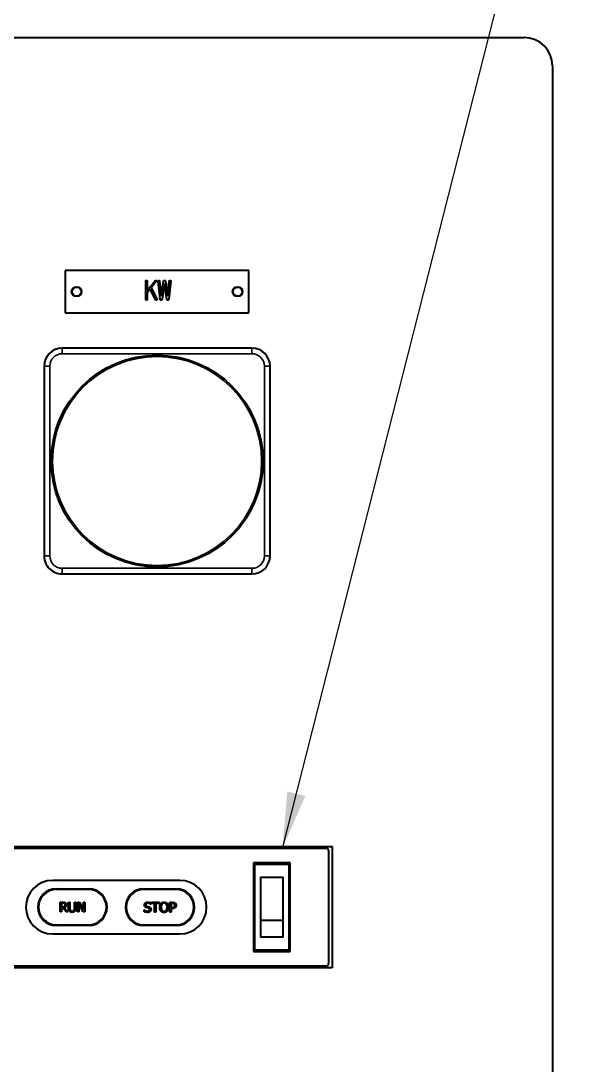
# Model space of a CAD drawing. Header units: inches. Extents: x 6934 to 18973, y 4254 to 7629.
# Drawn here: x 8914.6 to 9111.9, y 5806.8 to 6176.6 of the extents above; entities that cross this region are included whole.
import ezdxf

# ---------------------------------------------------------------- set-up
doc = ezdxf.new("R2010")
doc.units = ezdxf.units.IN
doc.header["$MEASUREMENT"] = 0
for name, color, linetype, lineweight, true_color in [('POWER SUPPLY CASE OUTLINE$0$가시적인 것(ISO)', 3, 'Continuous', 40, 0x00ff00), ('POWER SUPPLY CASE OUTLINE$0$가시적인 좁은 것(ISO)', 3, 'Continuous', 35, 0x00ff00), ('POWER SUPPLY CASE OUTLINE$0$기호(ISO)', 5, 'Continuous', 25, 0x0000ff)]:
    doc.layers.add(name, color=color, linetype=linetype, lineweight=lineweight, true_color=true_color)
doc.styles.add('POWER SUPPLY CASE OUTLINE$0$치수 텍스트_PSTEK_POSCO', font='isocp.shx')
doc.dimstyles.new('POWER SUPPLY CASE OUTLINE$0$치수_PSTEK_POSCO$7', dxfattribs={"dimscale": 8, "dimtxt": 3.5, "dimasz": 2.5, "dimexe": 2, "dimexo": 2.5, "dimgap": 1, "dimtad": 1, "dimrnd": 1e-08, "dimdsep": 46, "dimtxsty": 'POWER SUPPLY CASE OUTLINE$0$치수 텍스트_PSTEK_POSCO', "dimcen": 0.09, "dimdle": 10, "dimclrd": 7, "dimclre": 7, "dimclrt": 2, "dimadec": 1, "dimazin": 2, "dimtfac": 1, "dimtmove": 0, "dimatfit": 3, "dimfxl": 0, "dimtolj": 1, "dimlwd": -1, "dimlwe": -1, "dimarcsym": 0})

msp = doc.modelspace()

# ---------------------------------------------------------------- linework, layer by layer
at = {"layer": 'POWER SUPPLY CASE OUTLINE$0$가시적인 것(ISO)'}
for p, q in [((8572.786, 6170.744), (9092.786, 6170.744)), ((9102.786, 6160.744), (9102.786, 5490.744)), ((8995.286, 6088.244), (8930.286, 6088.244)), ((8930.286, 6088.244), (8930.286, 6073.244)), ((8995.286, 6073.244), (8995.286, 6088.244)), ((8958.753, 6078.082), (8958.753, 6084.466)), ((8959.315, 6081.147), (8962.099, 6084.602)), ((8959.315, 6084.466), (8959.315, 6081.147)), ((8962.48, 6084.311), (8960.666, 6082.036)), ((8963.867, 6078.055), (8963.151, 6084.375)), ((8963.686, 6084.484), (8964.248, 6079.098)), ((8964.248, 6079.098), (8965.046, 6084.429)), ((8965.408, 6083.568), (8964.592, 6078.055)), ((8966.215, 6078.073), (8965.408, 6083.568)), ((8965.771, 6084.429), (8966.56, 6079.098)), ((8966.56, 6079.098), (8967.113, 6084.447)), ((8967.657, 6084.411), (8966.941, 6078.073)), ((8960.285, 6081.564), (8959.315, 6080.358)), ((8959.315, 6080.358), (8959.315, 6078.1)), ((8962.28, 6077.883), (8960.285, 6081.564)), ((8960.666, 6082.036), (8962.752, 6078.182)), ((8930.286, 6073.244), (8995.286, 6073.244)), ((8996.388, 6060.742), (8929.188, 6060.746)), ((8922.788, 6054.347), (8922.784, 5987.147)), ((9002.784, 5987.142), (9002.788, 6054.342)), ((8929.183, 5980.746), (8996.383, 5980.742)), ((8640.786, 5884.244), (9024.786, 5884.244)), ((9024.786, 5884.244), (9024.786, 5841.244)), ((9022.791, 5883.544), (8642.591, 5883.544)), ((9023.591, 5842.744), (9023.591, 5882.744)), ((9009.936, 5878.394), (8996.936, 5878.394)), ((8997.436, 5877.894), (8996.936, 5878.394)), ((8996.936, 5878.394), (8996.936, 5847.094)), ((9009.936, 5878.394), (9009.436, 5877.894)), ((9009.936, 5847.094), (9009.936, 5878.394)), ((8999.436, 5873.394), (9007.436, 5873.394)), ((8999.436, 5873.394), (8999.436, 5852.094)), ((9007.436, 5852.094), (9007.436, 5873.394)), ((8970.828, 5872.244), (8925.828, 5872.244)), ((8927.078, 5869.244), (8938.578, 5869.244)), ((8958.078, 5869.244), (8969.578, 5869.244)), ((8938.578, 5868.994), (8927.078, 5868.994)), ((8969.578, 5868.994), (8958.078, 5868.994)), ((8928.504, 5864.531), (8929.406, 5864.531)), ((8928.504, 5861.031), (8928.504, 5864.531)), ((8929.432, 5864.128), (8928.969, 5864.128)), ((8928.969, 5864.128), (8928.969, 5862.812)), ((8928.969, 5862.812), (8929.378, 5862.812)), ((8928.969, 5862.424), (8928.969, 5861.031)), ((8929.502, 5862.424), (8928.969, 5862.424)), ((8930.609, 5861.031), (8929.502, 5862.424)), ((8929.968, 5862.554), (8931.213, 5861.031)), ((8931.448, 5864.531), (8931.913, 5864.531)), ((8931.448, 5862.347), (8931.448, 5864.531)), ((8931.913, 5864.531), (8931.913, 5862.347)), ((8933.516, 5864.531), (8933.981, 5864.531)), ((8933.516, 5862.336), (8933.516, 5864.531)), ((8933.981, 5864.531), (8933.981, 5862.347)), ((8934.647, 5864.531), (8935.308, 5864.531)), ((8934.647, 5861.031), (8934.647, 5864.531)), ((8935.081, 5864.049), (8935.081, 5861.031)), ((8936.63, 5861.031), (8935.081, 5864.049)), ((8935.308, 5864.531), (8936.718, 5861.76)), ((8936.718, 5864.531), (8937.152, 5864.531)), ((8936.718, 5861.76), (8936.718, 5864.531)), ((8937.152, 5864.531), (8937.152, 5861.031)), ((8958.26, 5861.752), (8958.294, 5861.752)), ((8958.26, 5861.167), (8958.26, 5861.752)), ((8960.503, 5863.737), (8960.469, 5863.737)), ((8960.503, 5864.293), (8960.503, 5863.737)), ((8960.755, 5864.457), (8963.569, 5864.457)), ((8960.755, 5864.043), (8960.755, 5864.457)), ((8961.93, 5864.043), (8960.755, 5864.043)), ((8961.93, 5860.957), (8961.93, 5864.043)), ((8962.395, 5864.043), (8962.395, 5860.957)), ((8963.569, 5864.043), (8962.395, 5864.043)), ((8963.569, 5864.457), (8963.569, 5864.043)), ((8967.33, 5864.457), (8968.209, 5864.457)), ((8967.33, 5860.957), (8967.33, 5864.457)), ((8968.181, 5864.055), (8967.795, 5864.055)), ((8967.795, 5864.055), (8967.795, 5862.659)), ((8967.795, 5862.659), (8968.113, 5862.659)), ((8967.795, 5862.262), (8967.795, 5860.957)), ((8968.189, 5862.262), (8967.795, 5862.262)), ((8928.969, 5861.031), (8928.504, 5861.031)), ((8931.213, 5861.031), (8930.609, 5861.031)), ((8935.081, 5861.031), (8934.647, 5861.031)), ((8937.152, 5861.031), (8936.63, 5861.031)), ((8962.395, 5860.957), (8961.93, 5860.957)), ((8967.795, 5860.957), (8967.33, 5860.957)), ((8999.436, 5858.094), (9007.436, 5858.094)), ((8927.078, 5856.494), (8938.578, 5856.494)), ((8938.578, 5856.244), (8927.078, 5856.244)), ((8958.078, 5856.494), (8969.578, 5856.494)), ((8969.578, 5856.244), (8958.078, 5856.244)), ((8925.828, 5853.244), (8970.828, 5853.244)), ((9007.436, 5852.094), (8999.436, 5852.094)), ((8996.936, 5847.094), (8997.436, 5847.594)), ((8996.936, 5847.094), (9009.936, 5847.094)), ((9009.936, 5847.094), (9009.436, 5847.594)), ((9024.786, 5841.244), (8640.786, 5841.244)), ((8642.591, 5841.944), (9022.791, 5841.944))]:
    msp.add_line(p, q, dxfattribs=at)
for centre, radius in [((8934.286, 6080.744), 1.75), ((8934.286, 6080.744), 1.621), ((8991.286, 6080.744), 1.75), ((8991.286, 6080.744), 1.621), ((8962.786, 6020.744), 37.5)]:
    msp.add_circle(centre, radius, dxfattribs=at)
for centre, radius, start, end in [((9092.786, 6160.744), 10, 0, 90), ((8929.188, 6054.346), 6.4, 89.99658, 179.99658), ((8996.388, 6054.342), 6.4, 359.99658, 89.99658), ((8929.184, 5987.146), 6.4, 179.99658, 269.99658), ((8996.384, 5987.142), 6.4, 269.99658, 359.99658), ((9022.791, 5882.744), 0.8, 0, 90), ((8925.828, 5862.744), 9.5, 90, 270), ((8927.078, 5862.744), 6.5, 90, 270), ((8938.578, 5862.744), 6.5, 270, 90), ((8958.078, 5862.744), 6.5, 90, 270), ((8969.578, 5862.744), 6.5, 270, 90), ((8970.828, 5862.744), 9.5, 270, 90), ((8927.078, 5862.744), 6.25, 90, 270), ((8938.578, 5862.744), 6.25, 270, 90), ((8958.078, 5862.744), 6.25, 90, 270), ((8969.578, 5862.744), 6.25, 270, 90), ((9022.791, 5842.744), 0.8, 270, 0)]:
    msp.add_arc(centre, radius, start, end, dxfattribs=at)
for points in [[(8958.753, 6084.466), (8958.753, 6084.602), (8958.835, 6084.674)], [(8958.835, 6084.674), (8958.916, 6084.738), (8959.034, 6084.729)], [(8959.034, 6084.729), (8959.143, 6084.729), (8959.225, 6084.665)], [(8959.225, 6084.665), (8959.315, 6084.593), (8959.315, 6084.466)], [(8962.099, 6084.602), (8962.171, 6084.71), (8962.289, 6084.729)], [(8962.289, 6084.729), (8962.389, 6084.747), (8962.471, 6084.683)], [(8962.471, 6084.683), (8962.552, 6084.629), (8962.561, 6084.529)], [(8962.561, 6084.529), (8962.57, 6084.42), (8962.48, 6084.311)], [(8963.151, 6084.375), (8963.124, 6084.529), (8963.196, 6084.62)], [(8963.196, 6084.62), (8963.269, 6084.71), (8963.377, 6084.719)], [(8963.377, 6084.719), (8963.486, 6084.729), (8963.568, 6084.674)], [(8963.568, 6084.674), (8963.668, 6084.611), (8963.686, 6084.484)], [(8965.046, 6084.429), (8965.127, 6084.729), (8965.408, 6084.729)], [(8965.408, 6084.729), (8965.69, 6084.729), (8965.771, 6084.429)], [(8967.113, 6084.447), (8967.131, 6084.593), (8967.231, 6084.674)], [(8967.231, 6084.674), (8967.313, 6084.738), (8967.431, 6084.729)], [(8967.431, 6084.729), (8967.539, 6084.719), (8967.603, 6084.638)], [(8967.603, 6084.638), (8967.675, 6084.547), (8967.657, 6084.411)], [(8958.835, 6077.828), (8958.753, 6077.928), (8958.753, 6078.082)], [(8959.034, 6077.747), (8958.916, 6077.747), (8958.835, 6077.828)], [(8959.225, 6077.837), (8959.143, 6077.747), (8959.034, 6077.747)], [(8959.315, 6078.1), (8959.315, 6077.937), (8959.225, 6077.837)], [(8962.443, 6077.756), (8962.335, 6077.774), (8962.28, 6077.883)], [(8962.643, 6077.792), (8962.543, 6077.729), (8962.443, 6077.756)], [(8962.779, 6077.946), (8962.743, 6077.846), (8962.643, 6077.792)], [(8962.752, 6078.182), (8962.815, 6078.064), (8962.779, 6077.946)], [(8963.985, 6077.819), (8963.876, 6077.91), (8963.867, 6078.055)], [(8964.221, 6077.747), (8964.085, 6077.747), (8963.985, 6077.819)], [(8964.456, 6077.819), (8964.357, 6077.747), (8964.221, 6077.747)], [(8964.592, 6078.055), (8964.565, 6077.91), (8964.456, 6077.819)], [(8966.342, 6077.828), (8966.234, 6077.919), (8966.215, 6078.073)], [(8966.578, 6077.747), (8966.442, 6077.747), (8966.342, 6077.828)], [(8966.814, 6077.828), (8966.714, 6077.747), (8966.578, 6077.747)], [(8966.941, 6078.073), (8966.923, 6077.919), (8966.814, 6077.828)], [(8929.378, 5862.812), (8929.579, 5862.812), (8929.9, 5862.883), (8930.01, 5862.994)], [(8929.406, 5864.531), (8929.707, 5864.531), (8930.112, 5864.466), (8930.297, 5864.347)], [(8929.987, 5864.009), (8929.888, 5864.074), (8929.624, 5864.128), (8929.432, 5864.128)], [(8930.694, 5863.581), (8930.694, 5863.198), (8930.302, 5862.679), (8929.968, 5862.554)], [(8930.209, 5863.544), (8930.209, 5863.697), (8930.101, 5863.933), (8929.987, 5864.009)], [(8930.01, 5862.994), (8930.112, 5863.09), (8930.209, 5863.363), (8930.209, 5863.544)], [(8930.297, 5864.347), (8930.481, 5864.228), (8930.694, 5863.856), (8930.694, 5863.581)], [(8931.783, 5861.281), (8931.598, 5861.462), (8931.448, 5861.973), (8931.448, 5862.347)], [(8931.913, 5862.347), (8931.913, 5862.103), (8931.976, 5861.774), (8932.064, 5861.641)], [(8933.365, 5861.641), (8933.453, 5861.774), (8933.516, 5862.1), (8933.516, 5862.336)], [(8933.981, 5862.347), (8933.981, 5861.981), (8933.833, 5861.459), (8933.646, 5861.281)], [(8958.285, 5863.519), (8958.285, 5863.944), (8958.949, 5864.52), (8959.462, 5864.52)], [(8958.512, 5862.886), (8958.404, 5863.002), (8958.285, 5863.314), (8958.285, 5863.519)], [(8958.294, 5861.752), (8958.523, 5861.536), (8959.105, 5861.298), (8959.374, 5861.298)], [(8959.091, 5862.577), (8958.909, 5862.625), (8958.623, 5862.77), (8958.512, 5862.886)], [(8959.493, 5864.117), (8959.17, 5864.117), (8958.77, 5863.814), (8958.77, 5863.567)], [(8958.77, 5863.567), (8958.77, 5863.346), (8959.005, 5863.082), (8959.227, 5863.022)], [(8959.723, 5862.418), (8959.561, 5862.463), (8959.292, 5862.526), (8959.091, 5862.577)], [(8959.227, 5863.022), (8959.374, 5862.983), (8959.802, 5862.88), (8959.944, 5862.838)], [(8959.374, 5861.298), (8959.76, 5861.298), (8960.154, 5861.618), (8960.154, 5861.882)], [(8959.462, 5864.52), (8959.757, 5864.52), (8960.279, 5864.403), (8960.503, 5864.293)], [(8960.469, 5863.737), (8960.302, 5863.89), (8959.78, 5864.117), (8959.493, 5864.117)], [(8960.154, 5861.882), (8960.154, 5862.092), (8959.947, 5862.353), (8959.723, 5862.418)], [(8959.944, 5862.838), (8960.304, 5862.727), (8960.639, 5862.282), (8960.639, 5861.956)], [(8960.639, 5861.956), (8960.639, 5861.749), (8960.472, 5861.352), (8960.322, 5861.213)], [(8963.725, 5862.707), (8963.725, 5863.147), (8963.943, 5863.816), (8964.145, 5864.057)], [(8964.142, 5861.36), (8963.941, 5861.593), (8963.725, 5862.276), (8963.725, 5862.707)], [(8964.145, 5864.057), (8964.349, 5864.29), (8964.919, 5864.531), (8965.271, 5864.531)], [(8964.497, 5863.765), (8964.358, 5863.587), (8964.21, 5863.048), (8964.21, 5862.707)], [(8964.21, 5862.707), (8964.21, 5862.018), (8964.789, 5861.286), (8965.274, 5861.286)], [(8965.274, 5864.128), (8965.021, 5864.128), (8964.641, 5863.953), (8964.497, 5863.765)], [(8965.271, 5864.531), (8965.628, 5864.531), (8966.201, 5864.282), (8966.4, 5864.057)], [(8966.048, 5863.765), (8965.909, 5863.947), (8965.518, 5864.128), (8965.274, 5864.128)], [(8965.274, 5861.286), (8965.759, 5861.286), (8966.334, 5862.018), (8966.334, 5862.707)], [(8966.334, 5862.707), (8966.334, 5863.053), (8966.184, 5863.589), (8966.048, 5863.765)], [(8966.4, 5864.057), (8966.598, 5863.825), (8966.819, 5863.144), (8966.819, 5862.707)], [(8966.819, 5862.707), (8966.819, 5862.282), (8966.604, 5861.593), (8966.4, 5861.36)], [(8968.113, 5862.659), (8968.396, 5862.659), (8968.745, 5862.75), (8968.859, 5862.869)], [(8968.805, 5863.921), (8968.694, 5863.995), (8968.399, 5864.055), (8968.181, 5864.055)], [(8969.236, 5862.625), (8969.054, 5862.446), (8968.564, 5862.262), (8968.189, 5862.262)], [(8968.209, 5864.457), (8968.521, 5864.457), (8968.958, 5864.355), (8969.125, 5864.239)], [(8969.057, 5863.388), (8969.057, 5863.57), (8968.933, 5863.836), (8968.805, 5863.921)], [(8968.859, 5862.869), (8968.964, 5862.974), (8969.057, 5863.221), (8969.057, 5863.388)], [(8969.125, 5864.239), (8969.321, 5864.106), (8969.542, 5863.694), (8969.542, 5863.402)], [(8969.542, 5863.402), (8969.542, 5863.175), (8969.381, 5862.767), (8969.236, 5862.625)], [(8932.713, 5860.957), (8932.404, 5860.957), (8931.944, 5861.119), (8931.783, 5861.281)], [(8932.064, 5861.641), (8932.157, 5861.499), (8932.481, 5861.354), (8932.713, 5861.354)], [(8932.713, 5861.354), (8932.932, 5861.354), (8933.272, 5861.499), (8933.365, 5861.641)], [(8933.646, 5861.281), (8933.479, 5861.116), (8933.036, 5860.957), (8932.713, 5860.957)], [(8959.408, 5860.895), (8959.028, 5860.895), (8958.495, 5861.054), (8958.26, 5861.167)], [(8960.322, 5861.213), (8960.154, 5861.059), (8959.729, 5860.895), (8959.408, 5860.895)], [(8965.271, 5860.884), (8964.916, 5860.884), (8964.349, 5861.125), (8964.142, 5861.36)], [(8966.4, 5861.36), (8966.184, 5861.116), (8965.614, 5860.884), (8965.271, 5860.884)]]:
    msp.add_open_spline(points, degree=2, dxfattribs=at)
at = {"layer": 'POWER SUPPLY CASE OUTLINE$0$가시적인 좁은 것(ISO)'}
for p, q in [((8929.188, 6060.746), (8929.188, 6058.746)), ((8929.188, 6058.746), (8996.388, 6058.742)), ((8996.388, 6058.742), (8996.388, 6060.742)), ((8922.788, 6054.347), (8924.788, 6054.347)), ((8924.784, 5987.147), (8924.788, 6054.347)), ((9000.788, 6054.342), (9000.784, 5987.142)), ((9002.788, 6054.342), (9000.788, 6054.342)), ((8922.784, 5987.147), (8924.784, 5987.147)), ((9002.784, 5987.142), (9000.784, 5987.142)), ((8929.183, 5980.746), (8929.183, 5982.746)), ((8996.383, 5982.742), (8929.183, 5982.746)), ((8996.383, 5980.742), (8996.383, 5982.742)), ((8997.436, 5877.894), (9009.436, 5877.894)), ((8997.436, 5847.594), (8997.436, 5877.894)), ((9009.436, 5877.894), (9009.436, 5847.594)), ((9009.436, 5847.594), (8997.436, 5847.594))]:
    msp.add_line(p, q, dxfattribs=at)
msp.add_circle((8962.786, 6020.744), 37, dxfattribs=at)
for centre, start, end in [((8929.188, 6054.346), 89.99658, 179.99658), ((8996.388, 6054.342), 359.99658, 89.99658), ((8929.184, 5987.146), 179.99658, 269.99658), ((8996.384, 5987.142), 269.99658, 359.99658)]:
    msp.add_arc(centre, 4.4, start, end, dxfattribs=at)

# ---------------------------------------------------------------- leaders
at = {"layer": 'POWER SUPPLY CASE OUTLINE$0$기호(ISO)', "color": 7, "annotation_type": 0, "has_hookline": 1, "hookline_direction": 0, "text_width": 370.921}
msp.add_leader([(9007.164, 5883.544), (9137.14, 6394.768), (9157.14, 6394.768)], dimstyle='POWER SUPPLY CASE OUTLINE$0$치수_PSTEK_POSCO$7', override={"dimtad": 0}, dxfattribs=at)

doc.saveas('drawing.dxf')
